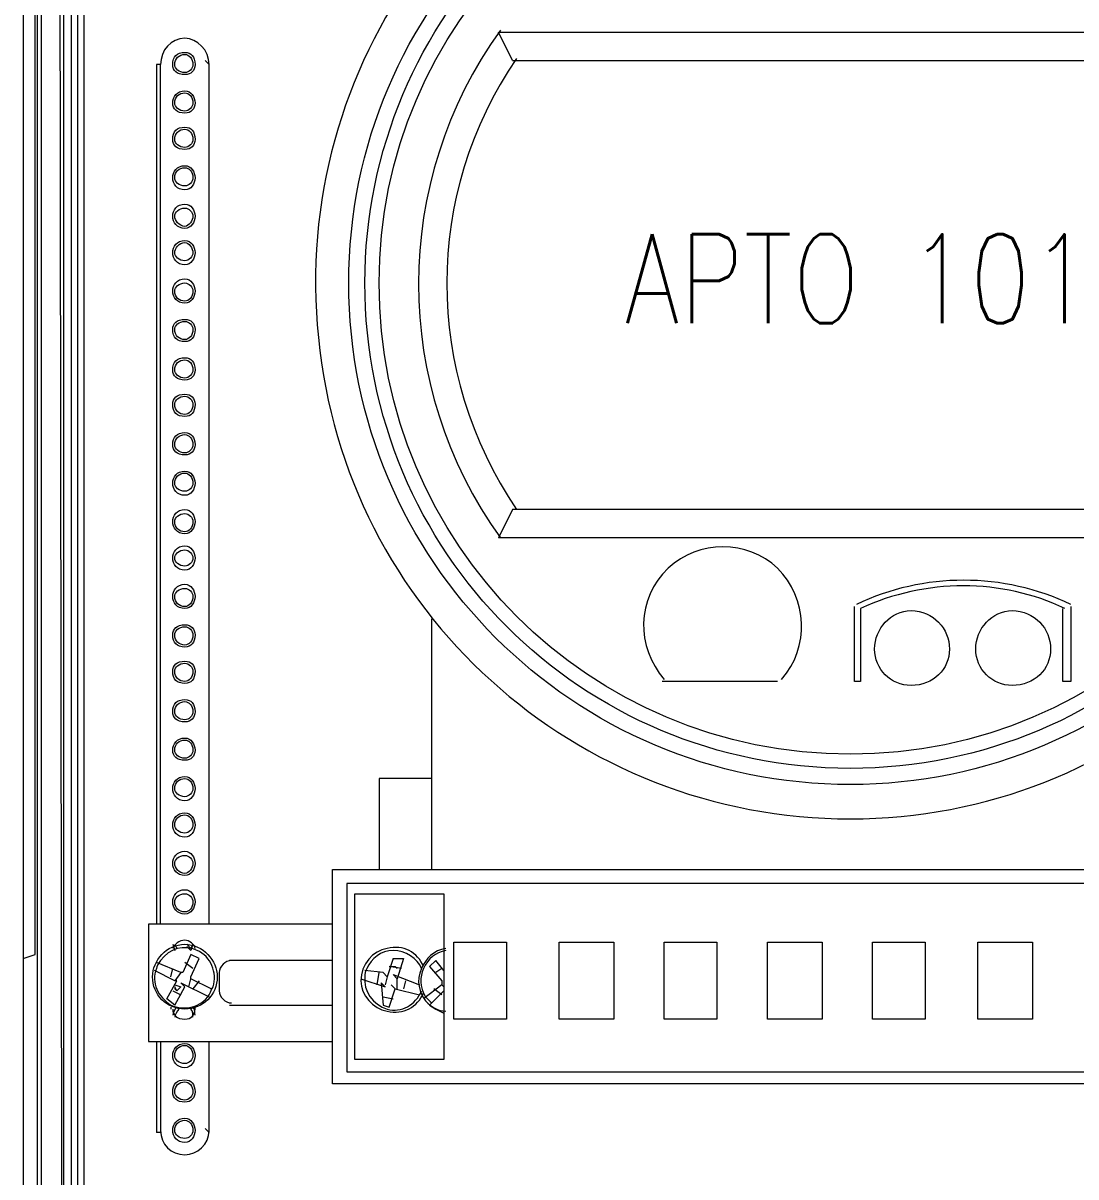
# Model space of a CAD drawing. Header units: metres. Extents: x 2999 to 3164, y 1641 to 1678.
# Drawn here: x 3010.525 to 3011.333, y 1653.873 to 1654.758 of the extents above; entities that cross this region are included whole.
import ezdxf

# ---------------------------------------------------------------- set-up
doc = ezdxf.new("R2010")
doc.units = ezdxf.units.M
doc.linetypes.add('CONTORNO_QUADRO_T', pattern=[0.35, 0.2, -0.15])
doc.styles.add('ROMANS', font='ROMANS.shx', dxfattribs={"width": 0.8, "height": 0.1})

msp = doc.modelspace()

# ---------------------------------------------------------------- linework, layer by layer
at = {"color": 7, "linetype": 'Continuous', "lineweight": 20, "true_color": 0x000007}
for points in [[(3010.52473, 1655.2093), (3010.52473, 1652.67807), (3010.52473, 1652.67807)], [(3010.52473, 1655.2093), (3010.52473, 1652.67807), (3010.52473, 1652.67807)], [(3010.56664, 1653.21039), (3010.56664, 1655.12704), (3010.56198, 1655.1317), (3010.56198, 1654.99513)], [(3010.52473, 1654.04068), (3010.53404, 1654.04379), (3010.53404, 1655.12394), (3010.52473, 1655.12394)], [(3010.56664, 1655.12704), (3010.57129, 1655.12704), (3010.57129, 1653.5006)], [(3010.5387, 1655.11773), (3010.5387, 1652.69204), (3010.5387, 1652.69204)], [(3010.5356, 1655.10997), (3010.5356, 1652.69049), (3010.5356, 1652.69049)], [(3010.55577, 1654.99978), (3010.55267, 1655.00289), (3010.55577, 1652.75412)], [(3010.56198, 1652.75412), (3010.56198, 1654.99513), (3010.55577, 1654.99978), (3010.55577, 1652.75412)], [(3010.88944, 1654.75147), (3011.42641, 1654.75147), (3011.42641, 1654.75147)], [(3010.9003, 1654.72975), (3010.88944, 1654.75147), (3010.88944, 1654.75147)], [(3010.9003, 1654.72975), (3011.414, 1654.72975), (3011.42641, 1654.75147)], [(3010.63027, 1654.06706), (3010.63027, 1654.72664), (3010.62716, 1654.72664)], [(3010.62716, 1654.72664), (3010.62716, 1654.06706), (3010.62716, 1654.06706)], [(3010.66751, 1654.72664), (3010.66441, 1654.72975), (3010.66441, 1654.72975)], [(3010.66751, 1654.06706), (3010.66751, 1654.72664), (3010.66751, 1654.72664)], [(3010.66751, 1654.06706), (3010.66751, 1654.72664), (3010.66751, 1654.72664)], [(3010.9003, 1654.38521), (3010.88944, 1654.36349), (3010.88944, 1654.36349)], [(3011.414, 1654.38521), (3010.9003, 1654.38521), (3010.9003, 1654.38521)], [(3011.42641, 1654.36349), (3010.88944, 1654.36349), (3010.88944, 1654.36349)], [(3011.16724, 1654.30917), (3011.16724, 1654.2533), (3011.16258, 1654.2533), (3011.16258, 1654.31072)], [(3011.32864, 1654.31072), (3011.32864, 1654.2533), (3011.32243, 1654.2533)], [(3011.32243, 1654.2533), (3011.32243, 1654.30917), (3011.32243, 1654.30917)], [(3010.83823, 1654.10897), (3010.83823, 1654.30141), (3010.83823, 1654.30141)], [(3011.10361, 1654.2533), (3011.01515, 1654.2533), (3011.01515, 1654.2533)], [(3010.83823, 1654.1788), (3010.79788, 1654.1788), (3010.79788, 1654.10897)], [(3010.76218, 1654.10897), (3011.55057, 1654.10897), (3011.55057, 1654.10897)], [(3010.76218, 1653.94446), (3010.76218, 1654.10897), (3010.76218, 1654.10897)], [(3010.77304, 1654.0981), (3010.77304, 1653.95377), (3010.77304, 1653.95377)], [(3011.54281, 1654.0981), (3010.77304, 1654.0981), (3010.77304, 1654.0981)], [(3010.84754, 1654.09034), (3010.84754, 1653.96308), (3010.77925, 1653.96308), (3010.77925, 1654.09034)], [(3010.77925, 1654.09034), (3010.84754, 1654.09034), (3010.84754, 1654.09034)], [(3010.62095, 1654.06706), (3010.62095, 1653.97705), (3010.62095, 1653.97705)], [(3010.76218, 1654.06706), (3010.62095, 1654.06706), (3010.62095, 1654.06706)], [(3010.63958, 1654.05155), (3010.64113, 1654.04689), (3010.64113, 1654.04689)], [(3010.64113, 1654.05155), (3010.64268, 1654.04844), (3010.64268, 1654.04844)], [(3010.6551, 1654.05155), (3010.65354, 1654.04689), (3010.65044, 1654.04999)], [(3010.6551, 1654.05155), (3010.65354, 1654.04844), (3010.65044, 1654.05155)], [(3010.8553, 1654.0531), (3010.89565, 1654.0531), (3010.89565, 1654.0531)], [(3010.8553, 1653.99412), (3010.8553, 1654.0531), (3010.8553, 1654.0531)], [(3010.89565, 1654.0531), (3010.89565, 1653.99412), (3010.89565, 1653.99412)], [(3010.9779, 1654.0531), (3010.9779, 1653.99412), (3010.936, 1653.99412)], [(3010.936, 1653.99412), (3010.936, 1654.0531), (3010.936, 1654.0531)], [(3010.936, 1654.0531), (3010.9779, 1654.0531), (3010.9779, 1654.0531)], [(3011.0167, 1653.99412), (3011.0167, 1654.0531), (3011.0167, 1654.0531)], [(3011.0167, 1654.0531), (3011.05705, 1654.0531), (3011.05705, 1654.0531)], [(3011.05705, 1654.0531), (3011.05705, 1653.99412), (3011.05705, 1653.99412)], [(3011.13775, 1654.0531), (3011.13775, 1653.99412), (3011.09585, 1653.99412)], [(3011.09585, 1654.0531), (3011.13775, 1654.0531), (3011.13775, 1654.0531)], [(3011.09585, 1653.99412), (3011.09585, 1654.0531), (3011.09585, 1654.0531)], [(3011.17655, 1653.99412), (3011.17655, 1654.0531), (3011.17655, 1654.0531)], [(3011.17655, 1654.0531), (3011.2169, 1654.0531), (3011.2169, 1654.0531)], [(3011.2169, 1654.0531), (3011.2169, 1653.99412), (3011.2169, 1653.99412)], [(3011.25725, 1653.99412), (3011.25725, 1654.0531), (3011.25725, 1654.0531)], [(3011.25725, 1654.0531), (3011.29915, 1654.0531), (3011.29915, 1654.0531)], [(3011.29915, 1654.0531), (3011.29915, 1653.99412), (3011.29915, 1653.99412)], [(3010.65354, 1654.02516), (3010.65354, 1654.02671), (3010.65975, 1654.04068), (3010.65354, 1654.04379), (3010.64734, 1654.02982), (3010.64579, 1654.02982), (3010.62716, 1654.03758)], [(3010.6551, 1654.03292), (3010.64889, 1654.03758), (3010.64889, 1654.03758)], [(3010.76218, 1654.03913), (3010.68303, 1654.03913), (3010.68303, 1654.03913)], [(3010.80874, 1654.04068), (3010.80408, 1654.02671), (3010.80098, 1654.02982), (3010.78701, 1654.03137)], [(3010.80564, 1654.03447), (3010.81029, 1654.03447), (3010.81184, 1654.03292)], [(3010.81495, 1654.03292), (3010.80564, 1654.03447), (3010.80564, 1654.03447)], [(3010.80874, 1654.04068), (3010.8165, 1654.04068), (3010.81184, 1654.02516), (3010.80874, 1654.02827), (3010.82891, 1654.02051)], [(3010.84754, 1654.03137), (3010.84133, 1654.03913), (3010.83667, 1654.03447), (3010.84599, 1654.02361), (3010.84599, 1654.02051), (3010.83202, 1654.00964)], [(3010.64113, 1654.00499), (3010.63492, 1654.00964), (3010.64268, 1654.02361), (3010.64113, 1654.02361), (3010.62561, 1654.03137)], [(3010.63803, 1654.02671), (3010.63958, 1654.03292), (3010.63958, 1654.03292)], [(3010.64579, 1654.02982), (3010.64113, 1654.02361), (3010.64113, 1654.02361)], [(3010.65199, 1654.01895), (3010.65354, 1654.02516), (3010.65354, 1654.02516)], [(3010.66906, 1654.0174), (3010.65354, 1654.02516), (3010.65354, 1654.02516)], [(3010.67527, 1654.02982), (3010.67527, 1654.01585), (3010.67527, 1654.01585)], [(3010.78391, 1654.02516), (3010.80253, 1654.01895), (3010.79943, 1654.02206), (3010.80098, 1654.00499), (3010.80564, 1654.00343), (3010.81029, 1654.0174), (3010.82891, 1654.01275)], [(3010.79632, 1654.02051), (3010.79788, 1654.02982), (3010.79788, 1654.02982)], [(3010.80408, 1654.02671), (3010.80253, 1654.02051), (3010.80253, 1654.02051)], [(3010.81184, 1654.0174), (3010.81184, 1654.02516), (3010.81184, 1654.02516)], [(3010.84599, 1654.03292), (3010.84133, 1654.02982), (3010.84133, 1654.02982)], [(3010.63958, 1654.01585), (3010.64579, 1654.01275), (3010.64579, 1654.01275)], [(3010.64113, 1654.00499), (3010.64889, 1654.01895), (3010.64579, 1654.02206), (3010.66751, 1654.01119)], [(3010.64113, 1654.02051), (3010.64579, 1654.01895), (3010.64579, 1654.01895)], [(3010.64268, 1654.01585), (3010.64113, 1654.01895), (3010.64113, 1654.0174), (3010.64268, 1654.01585), (3010.64579, 1654.01895)], [(3010.65975, 1654.02361), (3010.6551, 1654.0174), (3010.6551, 1654.0174)], [(3010.81029, 1654.0174), (3010.80719, 1654.02051), (3010.80719, 1654.02051)], [(3010.81805, 1654.02361), (3010.8165, 1654.0174), (3010.8165, 1654.0174)], [(3010.84754, 1654.01585), (3010.83667, 1654.00499), (3010.83667, 1654.00499)], [(3010.84599, 1654.01275), (3010.83978, 1654.0174), (3010.83978, 1654.0174)], [(3010.84599, 1654.02051), (3010.84754, 1654.01895), (3010.84754, 1654.01895)], [(3010.80098, 1654.01119), (3010.80874, 1654.00964), (3010.80874, 1654.00964)], [(3010.63803, 1654.00343), (3010.63803, 1654.00188), (3010.63803, 1654.00188)], [(3010.65665, 1654.00188), (3010.65665, 1654.00343), (3010.65665, 1654.00343)], [(3010.68303, 1654.00499), (3010.76218, 1654.00499), (3010.76218, 1654.00499)], [(3010.83667, 1654.00499), (3010.84133, 1654.00188), (3010.84754, 1653.99878)], [(3010.89565, 1653.99412), (3010.8553, 1653.99412), (3010.8553, 1653.99412)], [(3011.05705, 1653.99412), (3011.0167, 1653.99412), (3011.0167, 1653.99412)], [(3011.2169, 1653.99412), (3011.17655, 1653.99412), (3011.17655, 1653.99412)], [(3011.29915, 1653.99412), (3011.25725, 1653.99412), (3011.25725, 1653.99412)], [(3010.62095, 1653.97705), (3010.76218, 1653.97705), (3010.76218, 1653.97705)], [(3010.63027, 1653.97705), (3010.63027, 1653.90721), (3010.62716, 1653.90721)], [(3010.62716, 1653.97705), (3010.62716, 1653.90721), (3010.62716, 1653.90721)], [(3010.66751, 1653.90721), (3010.66751, 1653.97705), (3010.66751, 1653.97705)], [(3010.66751, 1653.90721), (3010.66751, 1653.97705), (3010.66751, 1653.97705)], [(3010.77304, 1653.95377), (3011.54281, 1653.95377), (3011.54281, 1653.95377)], [(3011.55057, 1653.94446), (3010.76218, 1653.94446), (3010.76218, 1653.94446)], [(3010.66751, 1653.90721), (3010.66441, 1653.91032), (3010.66441, 1653.91032)]]:
    msp.add_lwpolyline(points, dxfattribs=at)
for points, knots in [([(3011.07567, 1654.96099), (3010.86927, 1654.91753), (3010.72959, 1654.72664), (3010.75132, 1654.51713), (3010.75132, 1654.51713), (3010.77149, 1654.30762), (3010.94841, 1654.14777), (3011.15948, 1654.14777), (3011.15948, 1654.14777), (3011.36899, 1654.14777), (3011.54591, 1654.30762), (3011.56764, 1654.51713), (3011.56764, 1654.51713), (3011.58782, 1654.72664), (3011.44814, 1654.91753), (3011.24173, 1654.96099)], [0, 0, 0, 0, 0.0625, 0.0625, 0.0625, 0.062501, 0.125, 0.125, 0.125, 0.125001, 0.1875, 0.1875, 0.1875, 0.187501, 1, 1, 1, 1]), ([(3011.54281, 1654.55903), (3011.54281, 1654.77165), (3011.37054, 1654.94236), (3011.15948, 1654.94236), (3011.15948, 1654.94236), (3010.94686, 1654.94236), (3010.7746, 1654.77165), (3010.7746, 1654.55903), (3010.7746, 1654.55903), (3010.7746, 1654.34642), (3010.94686, 1654.17415), (3011.15948, 1654.17415), (3011.15948, 1654.17415), (3011.37054, 1654.17415), (3011.54281, 1654.34642), (3011.54281, 1654.55903)], [0, 0, 0, 0, 0.0625, 0.0625, 0.0625, 0.062501, 0.125, 0.125, 0.125, 0.125001, 0.1875, 0.1875, 0.1875, 0.187501, 1, 1, 1, 1]), ([(3011.53195, 1654.55903), (3011.53195, 1654.76389), (3011.36434, 1654.9315), (3011.15948, 1654.9315), (3011.15948, 1654.9315), (3010.95307, 1654.9315), (3010.78701, 1654.76389), (3010.78701, 1654.55903), (3010.78701, 1654.55903), (3010.78701, 1654.35262), (3010.95307, 1654.18656), (3011.15948, 1654.18656), (3011.15948, 1654.18656), (3011.36434, 1654.18656), (3011.53195, 1654.35262), (3011.53195, 1654.55903)], [0, 0, 0, 0, 0.0625, 0.0625, 0.0625, 0.062501, 0.125, 0.125, 0.125, 0.125001, 0.1875, 0.1875, 0.1875, 0.187501, 1, 1, 1, 1]), ([(3011.51953, 1654.55903), (3011.51953, 1654.75768), (3011.35813, 1654.91908), (3011.15948, 1654.91908), (3011.15948, 1654.91908), (3010.95928, 1654.91908), (3010.79788, 1654.75768), (3010.79788, 1654.55903), (3010.79788, 1654.55903), (3010.79788, 1654.35883), (3010.95928, 1654.19743), (3011.15948, 1654.19743), (3011.15948, 1654.19743), (3011.35813, 1654.19743), (3011.51953, 1654.35883), (3011.51953, 1654.55903)], [0, 0, 0, 0, 0.0625, 0.0625, 0.0625, 0.062501, 0.125, 0.125, 0.125, 0.125001, 0.1875, 0.1875, 0.1875, 0.187501, 1, 1, 1, 1]), ([(3010.66751, 1654.72664), (3010.66751, 1654.73751), (3010.6582, 1654.74682), (3010.64889, 1654.74682), (3010.64889, 1654.74682), (3010.63803, 1654.74682), (3010.63027, 1654.73751), (3010.63027, 1654.72664)], [0, 0, 0, 0, 0.125, 0.125, 0.125, 0.125001, 1, 1, 1, 1]), ([(3010.66751, 1654.72664), (3010.66751, 1654.73751), (3010.6582, 1654.74682), (3010.64889, 1654.74682), (3010.64889, 1654.74682), (3010.63803, 1654.74682), (3010.63027, 1654.73751), (3010.63027, 1654.72664)], [0, 0, 0, 0, 0.125, 0.125, 0.125, 0.125001, 1, 1, 1, 1]), ([(3010.65665, 1654.72664), (3010.65665, 1654.73285), (3010.65354, 1654.73595), (3010.64889, 1654.73595), (3010.64889, 1654.73595), (3010.64268, 1654.73595), (3010.63958, 1654.73285), (3010.63958, 1654.72664), (3010.63958, 1654.72664), (3010.63958, 1654.72199), (3010.64268, 1654.71888), (3010.64889, 1654.71888), (3010.64889, 1654.71888), (3010.65354, 1654.71888), (3010.65665, 1654.72199), (3010.65665, 1654.72664)], [0, 0, 0, 0, 0.0625, 0.0625, 0.0625, 0.062501, 0.125, 0.125, 0.125, 0.125001, 0.1875, 0.1875, 0.1875, 0.187501, 1, 1, 1, 1]), ([(3010.6551, 1654.72664), (3010.6551, 1654.7313), (3010.65199, 1654.7344), (3010.64889, 1654.7344), (3010.64889, 1654.7344), (3010.64423, 1654.7344), (3010.64113, 1654.7313), (3010.64113, 1654.72664), (3010.64113, 1654.72664), (3010.64113, 1654.72354), (3010.64423, 1654.72043), (3010.64889, 1654.72043), (3010.64889, 1654.72043), (3010.65199, 1654.72043), (3010.6551, 1654.72354), (3010.6551, 1654.72664)], [0, 0, 0, 0, 0.0625, 0.0625, 0.0625, 0.062501, 0.125, 0.125, 0.125, 0.125001, 0.1875, 0.1875, 0.1875, 0.187501, 1, 1, 1, 1]), ([(3010.65665, 1654.69716), (3010.65665, 1654.70181), (3010.65354, 1654.70647), (3010.64889, 1654.70647), (3010.64889, 1654.70647), (3010.64268, 1654.70647), (3010.63958, 1654.70181), (3010.63958, 1654.69716), (3010.63958, 1654.69716), (3010.63958, 1654.6925), (3010.64268, 1654.6894), (3010.64889, 1654.6894), (3010.64889, 1654.6894), (3010.65354, 1654.6894), (3010.65665, 1654.6925), (3010.65665, 1654.69716)], [0, 0, 0, 0, 0.0625, 0.0625, 0.0625, 0.062501, 0.125, 0.125, 0.125, 0.125001, 0.1875, 0.1875, 0.1875, 0.187501, 1, 1, 1, 1]), ([(3010.6551, 1654.69716), (3010.6551, 1654.70181), (3010.65199, 1654.70491), (3010.64889, 1654.70491), (3010.64889, 1654.70491), (3010.64423, 1654.70491), (3010.64113, 1654.70181), (3010.64113, 1654.69716), (3010.64113, 1654.69716), (3010.64113, 1654.69405), (3010.64423, 1654.69095), (3010.64889, 1654.69095), (3010.64889, 1654.69095), (3010.65199, 1654.69095), (3010.6551, 1654.69405), (3010.6551, 1654.69716)], [0, 0, 0, 0, 0.0625, 0.0625, 0.0625, 0.062501, 0.125, 0.125, 0.125, 0.125001, 0.1875, 0.1875, 0.1875, 0.187501, 1, 1, 1, 1]), ([(3010.65665, 1654.66922), (3010.65665, 1654.67543), (3010.65354, 1654.67853), (3010.64889, 1654.67853), (3010.64889, 1654.67853), (3010.64268, 1654.67853), (3010.63958, 1654.67543), (3010.63958, 1654.66922), (3010.63958, 1654.66922), (3010.63958, 1654.66456), (3010.64268, 1654.66146), (3010.64889, 1654.66146), (3010.64889, 1654.66146), (3010.65354, 1654.66146), (3010.65665, 1654.66456), (3010.65665, 1654.66922)], [0, 0, 0, 0, 0.0625, 0.0625, 0.0625, 0.062501, 0.125, 0.125, 0.125, 0.125001, 0.1875, 0.1875, 0.1875, 0.187501, 1, 1, 1, 1]), ([(3010.6551, 1654.66922), (3010.6551, 1654.67388), (3010.65199, 1654.67698), (3010.64889, 1654.67698), (3010.64889, 1654.67698), (3010.64423, 1654.67698), (3010.64113, 1654.67388), (3010.64113, 1654.66922), (3010.64113, 1654.66922), (3010.64113, 1654.66612), (3010.64423, 1654.66301), (3010.64889, 1654.66301), (3010.64889, 1654.66301), (3010.65199, 1654.66301), (3010.6551, 1654.66612), (3010.6551, 1654.66922)], [0, 0, 0, 0, 0.0625, 0.0625, 0.0625, 0.062501, 0.125, 0.125, 0.125, 0.125001, 0.1875, 0.1875, 0.1875, 0.187501, 1, 1, 1, 1]), ([(3010.65665, 1654.63973), (3010.65665, 1654.64439), (3010.65354, 1654.64904), (3010.64889, 1654.64904), (3010.64889, 1654.64904), (3010.64268, 1654.64904), (3010.63958, 1654.64439), (3010.63958, 1654.63973), (3010.63958, 1654.63973), (3010.63958, 1654.63508), (3010.64268, 1654.63042), (3010.64889, 1654.63042), (3010.64889, 1654.63042), (3010.65354, 1654.63042), (3010.65665, 1654.63508), (3010.65665, 1654.63973)], [0, 0, 0, 0, 0.0625, 0.0625, 0.0625, 0.062501, 0.125, 0.125, 0.125, 0.125001, 0.1875, 0.1875, 0.1875, 0.187501, 1, 1, 1, 1]), ([(3010.6551, 1654.63973), (3010.6551, 1654.64439), (3010.65199, 1654.64749), (3010.64889, 1654.64749), (3010.64889, 1654.64749), (3010.64423, 1654.64749), (3010.64113, 1654.64439), (3010.64113, 1654.63973), (3010.64113, 1654.63973), (3010.64113, 1654.63663), (3010.64423, 1654.63353), (3010.64889, 1654.63353), (3010.64889, 1654.63353), (3010.65199, 1654.63353), (3010.6551, 1654.63663), (3010.6551, 1654.63973)], [0, 0, 0, 0, 0.0625, 0.0625, 0.0625, 0.062501, 0.125, 0.125, 0.125, 0.125001, 0.1875, 0.1875, 0.1875, 0.187501, 1, 1, 1, 1]), ([(3010.65665, 1654.61025), (3010.65665, 1654.6149), (3010.65354, 1654.61956), (3010.64889, 1654.61956), (3010.64889, 1654.61956), (3010.64268, 1654.61956), (3010.63958, 1654.6149), (3010.63958, 1654.61025), (3010.63958, 1654.61025), (3010.63958, 1654.60559), (3010.64268, 1654.60093), (3010.64889, 1654.60093), (3010.64889, 1654.60093), (3010.65354, 1654.60093), (3010.65665, 1654.60559), (3010.65665, 1654.61025)], [0, 0, 0, 0, 0.0625, 0.0625, 0.0625, 0.062501, 0.125, 0.125, 0.125, 0.125001, 0.1875, 0.1875, 0.1875, 0.187501, 1, 1, 1, 1]), ([(3010.6551, 1654.61025), (3010.6551, 1654.61335), (3010.65199, 1654.61645), (3010.64889, 1654.61645), (3010.64889, 1654.61645), (3010.64423, 1654.61645), (3010.64113, 1654.61335), (3010.64113, 1654.61025), (3010.64113, 1654.61025), (3010.64113, 1654.60714), (3010.64423, 1654.60249), (3010.64889, 1654.60249), (3010.64889, 1654.60249), (3010.65199, 1654.60249), (3010.6551, 1654.60714), (3010.6551, 1654.61025)], [0, 0, 0, 0, 0.0625, 0.0625, 0.0625, 0.062501, 0.125, 0.125, 0.125, 0.125001, 0.1875, 0.1875, 0.1875, 0.187501, 1, 1, 1, 1]), ([(3010.65665, 1654.58231), (3010.65665, 1654.58697), (3010.65354, 1654.59162), (3010.64889, 1654.59162), (3010.64889, 1654.59162), (3010.64268, 1654.59162), (3010.63958, 1654.58697), (3010.63958, 1654.58231), (3010.63958, 1654.58231), (3010.63958, 1654.57766), (3010.64268, 1654.573), (3010.64889, 1654.573), (3010.64889, 1654.573), (3010.65354, 1654.573), (3010.65665, 1654.57766), (3010.65665, 1654.58231)], [0, 0, 0, 0, 0.0625, 0.0625, 0.0625, 0.062501, 0.125, 0.125, 0.125, 0.125001, 0.1875, 0.1875, 0.1875, 0.187501, 1, 1, 1, 1]), ([(3010.6551, 1654.58231), (3010.6551, 1654.58541), (3010.65199, 1654.59007), (3010.64889, 1654.59007), (3010.64889, 1654.59007), (3010.64423, 1654.59007), (3010.64113, 1654.58541), (3010.64113, 1654.58231), (3010.64113, 1654.58231), (3010.64113, 1654.57921), (3010.64423, 1654.5761), (3010.64889, 1654.5761), (3010.64889, 1654.5761), (3010.65199, 1654.5761), (3010.6551, 1654.57921), (3010.6551, 1654.58231)], [0, 0, 0, 0, 0.0625, 0.0625, 0.0625, 0.062501, 0.125, 0.125, 0.125, 0.125001, 0.1875, 0.1875, 0.1875, 0.187501, 1, 1, 1, 1]), ([(3010.65665, 1654.55282), (3010.65665, 1654.55748), (3010.65354, 1654.56214), (3010.64889, 1654.56214), (3010.64889, 1654.56214), (3010.64268, 1654.56214), (3010.63958, 1654.55748), (3010.63958, 1654.55282), (3010.63958, 1654.55282), (3010.63958, 1654.54817), (3010.64268, 1654.54351), (3010.64889, 1654.54351), (3010.64889, 1654.54351), (3010.65354, 1654.54351), (3010.65665, 1654.54817), (3010.65665, 1654.55282)], [0, 0, 0, 0, 0.0625, 0.0625, 0.0625, 0.062501, 0.125, 0.125, 0.125, 0.125001, 0.1875, 0.1875, 0.1875, 0.187501, 1, 1, 1, 1]), ([(3010.6551, 1654.55282), (3010.6551, 1654.55593), (3010.65199, 1654.55903), (3010.64889, 1654.55903), (3010.64889, 1654.55903), (3010.64423, 1654.55903), (3010.64113, 1654.55593), (3010.64113, 1654.55282), (3010.64113, 1654.55282), (3010.64113, 1654.54817), (3010.64423, 1654.54506), (3010.64889, 1654.54506), (3010.64889, 1654.54506), (3010.65199, 1654.54506), (3010.6551, 1654.54817), (3010.6551, 1654.55282)], [0, 0, 0, 0, 0.0625, 0.0625, 0.0625, 0.062501, 0.125, 0.125, 0.125, 0.125001, 0.1875, 0.1875, 0.1875, 0.187501, 1, 1, 1, 1]), ([(3010.65665, 1654.52334), (3010.65665, 1654.52799), (3010.65354, 1654.5311), (3010.64889, 1654.5311), (3010.64889, 1654.5311), (3010.64268, 1654.5311), (3010.63958, 1654.52799), (3010.63958, 1654.52334), (3010.63958, 1654.52334), (3010.63958, 1654.51713), (3010.64268, 1654.51403), (3010.64889, 1654.51403), (3010.64889, 1654.51403), (3010.65354, 1654.51403), (3010.65665, 1654.51713), (3010.65665, 1654.52334)], [0, 0, 0, 0, 0.0625, 0.0625, 0.0625, 0.062501, 0.125, 0.125, 0.125, 0.125001, 0.1875, 0.1875, 0.1875, 0.187501, 1, 1, 1, 1]), ([(3010.6551, 1654.52334), (3010.6551, 1654.52644), (3010.65199, 1654.52954), (3010.64889, 1654.52954), (3010.64889, 1654.52954), (3010.64423, 1654.52954), (3010.64113, 1654.52644), (3010.64113, 1654.52334), (3010.64113, 1654.52334), (3010.64113, 1654.51868), (3010.64423, 1654.51558), (3010.64889, 1654.51558), (3010.64889, 1654.51558), (3010.65199, 1654.51558), (3010.6551, 1654.51868), (3010.6551, 1654.52334)], [0, 0, 0, 0, 0.0625, 0.0625, 0.0625, 0.062501, 0.125, 0.125, 0.125, 0.125001, 0.1875, 0.1875, 0.1875, 0.187501, 1, 1, 1, 1]), ([(3010.65665, 1654.4923), (3010.65665, 1654.49851), (3010.65354, 1654.50161), (3010.64889, 1654.50161), (3010.64889, 1654.50161), (3010.64268, 1654.50161), (3010.63958, 1654.49851), (3010.63958, 1654.4923), (3010.63958, 1654.4923), (3010.63958, 1654.48764), (3010.64268, 1654.48454), (3010.64889, 1654.48454), (3010.64889, 1654.48454), (3010.65354, 1654.48454), (3010.65665, 1654.48764), (3010.65665, 1654.4923)], [0, 0, 0, 0, 0.0625, 0.0625, 0.0625, 0.062501, 0.125, 0.125, 0.125, 0.125001, 0.1875, 0.1875, 0.1875, 0.187501, 1, 1, 1, 1]), ([(3010.6551, 1654.4923), (3010.6551, 1654.49695), (3010.65199, 1654.50006), (3010.64889, 1654.50006), (3010.64889, 1654.50006), (3010.64423, 1654.50006), (3010.64113, 1654.49695), (3010.64113, 1654.4923), (3010.64113, 1654.4923), (3010.64113, 1654.48919), (3010.64423, 1654.48609), (3010.64889, 1654.48609), (3010.64889, 1654.48609), (3010.65199, 1654.48609), (3010.6551, 1654.48919), (3010.6551, 1654.4923)], [0, 0, 0, 0, 0.0625, 0.0625, 0.0625, 0.062501, 0.125, 0.125, 0.125, 0.125001, 0.1875, 0.1875, 0.1875, 0.187501, 1, 1, 1, 1]), ([(3010.65665, 1654.46592), (3010.65665, 1654.47057), (3010.65354, 1654.47367), (3010.64889, 1654.47367), (3010.64889, 1654.47367), (3010.64268, 1654.47367), (3010.63958, 1654.47057), (3010.63958, 1654.46592), (3010.63958, 1654.46592), (3010.63958, 1654.45971), (3010.64268, 1654.4566), (3010.64889, 1654.4566), (3010.64889, 1654.4566), (3010.65354, 1654.4566), (3010.65665, 1654.45971), (3010.65665, 1654.46592)], [0, 0, 0, 0, 0.0625, 0.0625, 0.0625, 0.062501, 0.125, 0.125, 0.125, 0.125001, 0.1875, 0.1875, 0.1875, 0.187501, 1, 1, 1, 1]), ([(3010.6551, 1654.46592), (3010.6551, 1654.46902), (3010.65199, 1654.47212), (3010.64889, 1654.47212), (3010.64889, 1654.47212), (3010.64423, 1654.47212), (3010.64113, 1654.46902), (3010.64113, 1654.46592), (3010.64113, 1654.46592), (3010.64113, 1654.46126), (3010.64423, 1654.45816), (3010.64889, 1654.45816), (3010.64889, 1654.45816), (3010.65199, 1654.45816), (3010.6551, 1654.46126), (3010.6551, 1654.46592)], [0, 0, 0, 0, 0.0625, 0.0625, 0.0625, 0.062501, 0.125, 0.125, 0.125, 0.125001, 0.1875, 0.1875, 0.1875, 0.187501, 1, 1, 1, 1]), ([(3010.65665, 1654.43488), (3010.65665, 1654.44108), (3010.65354, 1654.44419), (3010.64889, 1654.44419), (3010.64889, 1654.44419), (3010.64268, 1654.44419), (3010.63958, 1654.44108), (3010.63958, 1654.43488), (3010.63958, 1654.43488), (3010.63958, 1654.43022), (3010.64268, 1654.42712), (3010.64889, 1654.42712), (3010.64889, 1654.42712), (3010.65354, 1654.42712), (3010.65665, 1654.43022), (3010.65665, 1654.43488)], [0, 0, 0, 0, 0.0625, 0.0625, 0.0625, 0.062501, 0.125, 0.125, 0.125, 0.125001, 0.1875, 0.1875, 0.1875, 0.187501, 1, 1, 1, 1]), ([(3010.6551, 1654.43488), (3010.6551, 1654.43953), (3010.65199, 1654.44264), (3010.64889, 1654.44264), (3010.64889, 1654.44264), (3010.64423, 1654.44264), (3010.64113, 1654.43953), (3010.64113, 1654.43488), (3010.64113, 1654.43488), (3010.64113, 1654.43177), (3010.64423, 1654.42867), (3010.64889, 1654.42867), (3010.64889, 1654.42867), (3010.65199, 1654.42867), (3010.6551, 1654.43177), (3010.6551, 1654.43488)], [0, 0, 0, 0, 0.0625, 0.0625, 0.0625, 0.062501, 0.125, 0.125, 0.125, 0.125001, 0.1875, 0.1875, 0.1875, 0.187501, 1, 1, 1, 1]), ([(3010.65665, 1654.40539), (3010.65665, 1654.41004), (3010.65354, 1654.4147), (3010.64889, 1654.4147), (3010.64889, 1654.4147), (3010.64268, 1654.4147), (3010.63958, 1654.41004), (3010.63958, 1654.40539), (3010.63958, 1654.40539), (3010.63958, 1654.40073), (3010.64268, 1654.39608), (3010.64889, 1654.39608), (3010.64889, 1654.39608), (3010.65354, 1654.39608), (3010.65665, 1654.40073), (3010.65665, 1654.40539)], [0, 0, 0, 0, 0.0625, 0.0625, 0.0625, 0.062501, 0.125, 0.125, 0.125, 0.125001, 0.1875, 0.1875, 0.1875, 0.187501, 1, 1, 1, 1]), ([(3010.6551, 1654.40539), (3010.6551, 1654.41004), (3010.65199, 1654.41315), (3010.64889, 1654.41315), (3010.64889, 1654.41315), (3010.64423, 1654.41315), (3010.64113, 1654.41004), (3010.64113, 1654.40539), (3010.64113, 1654.40539), (3010.64113, 1654.40229), (3010.64423, 1654.39918), (3010.64889, 1654.39918), (3010.64889, 1654.39918), (3010.65199, 1654.39918), (3010.6551, 1654.40229), (3010.6551, 1654.40539)], [0, 0, 0, 0, 0.0625, 0.0625, 0.0625, 0.062501, 0.125, 0.125, 0.125, 0.125001, 0.1875, 0.1875, 0.1875, 0.187501, 1, 1, 1, 1]), ([(3010.65665, 1654.3759), (3010.65665, 1654.38056), (3010.65354, 1654.38521), (3010.64889, 1654.38521), (3010.64889, 1654.38521), (3010.64268, 1654.38521), (3010.63958, 1654.38056), (3010.63958, 1654.3759), (3010.63958, 1654.3759), (3010.63958, 1654.37125), (3010.64268, 1654.36659), (3010.64889, 1654.36659), (3010.64889, 1654.36659), (3010.65354, 1654.36659), (3010.65665, 1654.37125), (3010.65665, 1654.3759)], [0, 0, 0, 0, 0.0625, 0.0625, 0.0625, 0.062501, 0.125, 0.125, 0.125, 0.125001, 0.1875, 0.1875, 0.1875, 0.187501, 1, 1, 1, 1]), ([(3010.6551, 1654.3759), (3010.6551, 1654.37901), (3010.65199, 1654.38211), (3010.64889, 1654.38211), (3010.64889, 1654.38211), (3010.64423, 1654.38211), (3010.64113, 1654.37901), (3010.64113, 1654.3759), (3010.64113, 1654.3759), (3010.64113, 1654.37125), (3010.64423, 1654.36814), (3010.64889, 1654.36814), (3010.64889, 1654.36814), (3010.65199, 1654.36814), (3010.6551, 1654.37125), (3010.6551, 1654.3759)], [0, 0, 0, 0, 0.0625, 0.0625, 0.0625, 0.062501, 0.125, 0.125, 0.125, 0.125001, 0.1875, 0.1875, 0.1875, 0.187501, 1, 1, 1, 1]), ([(3011.10671, 1654.25485), (3011.12844, 1654.27968), (3011.12689, 1654.31693), (3011.10361, 1654.34021), (3011.10361, 1654.34021), (3011.08033, 1654.36193), (3011.04308, 1654.36193), (3011.0198, 1654.34021), (3011.0198, 1654.34021), (3010.99497, 1654.31693), (3010.99497, 1654.27968), (3011.0167, 1654.25485)], [0, 0, 0, 0, 0.083333, 0.083333, 0.083333, 0.083334, 0.166667, 0.166667, 0.166667, 0.166668, 1, 1, 1, 1]), ([(3010.65665, 1654.34797), (3010.65665, 1654.35262), (3010.65354, 1654.35728), (3010.64889, 1654.35728), (3010.64889, 1654.35728), (3010.64268, 1654.35728), (3010.63958, 1654.35262), (3010.63958, 1654.34797), (3010.63958, 1654.34797), (3010.63958, 1654.34331), (3010.64268, 1654.33866), (3010.64889, 1654.33866), (3010.64889, 1654.33866), (3010.65354, 1654.33866), (3010.65665, 1654.34331), (3010.65665, 1654.34797)], [0, 0, 0, 0, 0.0625, 0.0625, 0.0625, 0.062501, 0.125, 0.125, 0.125, 0.125001, 0.1875, 0.1875, 0.1875, 0.187501, 1, 1, 1, 1]), ([(3010.6551, 1654.34797), (3010.6551, 1654.35107), (3010.65199, 1654.35417), (3010.64889, 1654.35417), (3010.64889, 1654.35417), (3010.64423, 1654.35417), (3010.64113, 1654.35107), (3010.64113, 1654.34797), (3010.64113, 1654.34797), (3010.64113, 1654.34486), (3010.64423, 1654.34176), (3010.64889, 1654.34176), (3010.64889, 1654.34176), (3010.65199, 1654.34176), (3010.6551, 1654.34486), (3010.6551, 1654.34797)], [0, 0, 0, 0, 0.0625, 0.0625, 0.0625, 0.062501, 0.125, 0.125, 0.125, 0.125001, 0.1875, 0.1875, 0.1875, 0.187501, 1, 1, 1, 1]), ([(3010.65665, 1654.31848), (3010.65665, 1654.32314), (3010.65354, 1654.32779), (3010.64889, 1654.32779), (3010.64889, 1654.32779), (3010.64268, 1654.32779), (3010.63958, 1654.32314), (3010.63958, 1654.31848), (3010.63958, 1654.31848), (3010.63958, 1654.31382), (3010.64268, 1654.30917), (3010.64889, 1654.30917), (3010.64889, 1654.30917), (3010.65354, 1654.30917), (3010.65665, 1654.31382), (3010.65665, 1654.31848)], [0, 0, 0, 0, 0.0625, 0.0625, 0.0625, 0.062501, 0.125, 0.125, 0.125, 0.125001, 0.1875, 0.1875, 0.1875, 0.187501, 1, 1, 1, 1]), ([(3010.6551, 1654.31848), (3010.6551, 1654.32158), (3010.65199, 1654.32469), (3010.64889, 1654.32469), (3010.64889, 1654.32469), (3010.64423, 1654.32469), (3010.64113, 1654.32158), (3010.64113, 1654.31848), (3010.64113, 1654.31848), (3010.64113, 1654.31382), (3010.64423, 1654.31072), (3010.64889, 1654.31072), (3010.64889, 1654.31072), (3010.65199, 1654.31072), (3010.6551, 1654.31382), (3010.6551, 1654.31848)], [0, 0, 0, 0, 0.0625, 0.0625, 0.0625, 0.062501, 0.125, 0.125, 0.125, 0.125001, 0.1875, 0.1875, 0.1875, 0.187501, 1, 1, 1, 1]), ([(3011.23553, 1654.27813), (3011.23553, 1654.29365), (3011.22311, 1654.30762), (3011.20604, 1654.30762), (3011.20604, 1654.30762), (3011.19052, 1654.30762), (3011.1781, 1654.29365), (3011.1781, 1654.27813), (3011.1781, 1654.27813), (3011.1781, 1654.26261), (3011.19052, 1654.25019), (3011.20604, 1654.25019), (3011.20604, 1654.25019), (3011.22311, 1654.25019), (3011.23553, 1654.26261), (3011.23553, 1654.27813)], [0, 0, 0, 0, 0.0625, 0.0625, 0.0625, 0.062501, 0.125, 0.125, 0.125, 0.125001, 0.1875, 0.1875, 0.1875, 0.187501, 1, 1, 1, 1]), ([(3011.31312, 1654.27813), (3011.31312, 1654.29365), (3011.30071, 1654.30762), (3011.28364, 1654.30762), (3011.28364, 1654.30762), (3011.26812, 1654.30762), (3011.2557, 1654.29365), (3011.2557, 1654.27813), (3011.2557, 1654.27813), (3011.2557, 1654.26261), (3011.26812, 1654.25019), (3011.28364, 1654.25019), (3011.28364, 1654.25019), (3011.30071, 1654.25019), (3011.31312, 1654.26261), (3011.31312, 1654.27813)], [0, 0, 0, 0, 0.0625, 0.0625, 0.0625, 0.062501, 0.125, 0.125, 0.125, 0.125001, 0.1875, 0.1875, 0.1875, 0.187501, 1, 1, 1, 1]), ([(3010.65665, 1654.28899), (3010.65665, 1654.29365), (3010.65354, 1654.29675), (3010.64889, 1654.29675), (3010.64889, 1654.29675), (3010.64268, 1654.29675), (3010.63958, 1654.29365), (3010.63958, 1654.28899), (3010.63958, 1654.28899), (3010.63958, 1654.28279), (3010.64268, 1654.27968), (3010.64889, 1654.27968), (3010.64889, 1654.27968), (3010.65354, 1654.27968), (3010.65665, 1654.28279), (3010.65665, 1654.28899)], [0, 0, 0, 0, 0.0625, 0.0625, 0.0625, 0.062501, 0.125, 0.125, 0.125, 0.125001, 0.1875, 0.1875, 0.1875, 0.187501, 1, 1, 1, 1]), ([(3010.6551, 1654.28899), (3010.6551, 1654.2921), (3010.65199, 1654.2952), (3010.64889, 1654.2952), (3010.64889, 1654.2952), (3010.64423, 1654.2952), (3010.64113, 1654.2921), (3010.64113, 1654.28899), (3010.64113, 1654.28899), (3010.64113, 1654.28434), (3010.64423, 1654.28123), (3010.64889, 1654.28123), (3010.64889, 1654.28123), (3010.65199, 1654.28123), (3010.6551, 1654.28434), (3010.6551, 1654.28899)], [0, 0, 0, 0, 0.0625, 0.0625, 0.0625, 0.062501, 0.125, 0.125, 0.125, 0.125001, 0.1875, 0.1875, 0.1875, 0.187501, 1, 1, 1, 1]), ([(3010.65665, 1654.26106), (3010.65665, 1654.26571), (3010.65354, 1654.26882), (3010.64889, 1654.26882), (3010.64889, 1654.26882), (3010.64268, 1654.26882), (3010.63958, 1654.26571), (3010.63958, 1654.26106), (3010.63958, 1654.26106), (3010.63958, 1654.25485), (3010.64268, 1654.25175), (3010.64889, 1654.25175), (3010.64889, 1654.25175), (3010.65354, 1654.25175), (3010.65665, 1654.25485), (3010.65665, 1654.26106)], [0, 0, 0, 0, 0.0625, 0.0625, 0.0625, 0.062501, 0.125, 0.125, 0.125, 0.125001, 0.1875, 0.1875, 0.1875, 0.187501, 1, 1, 1, 1]), ([(3010.6551, 1654.26106), (3010.6551, 1654.26416), (3010.65199, 1654.26727), (3010.64889, 1654.26727), (3010.64889, 1654.26727), (3010.64423, 1654.26727), (3010.64113, 1654.26416), (3010.64113, 1654.26106), (3010.64113, 1654.26106), (3010.64113, 1654.2564), (3010.64423, 1654.2533), (3010.64889, 1654.2533), (3010.64889, 1654.2533), (3010.65199, 1654.2533), (3010.6551, 1654.2564), (3010.6551, 1654.26106)], [0, 0, 0, 0, 0.0625, 0.0625, 0.0625, 0.062501, 0.125, 0.125, 0.125, 0.125001, 0.1875, 0.1875, 0.1875, 0.187501, 1, 1, 1, 1]), ([(3010.65665, 1654.23002), (3010.65665, 1654.23623), (3010.65354, 1654.23933), (3010.64889, 1654.23933), (3010.64889, 1654.23933), (3010.64268, 1654.23933), (3010.63958, 1654.23623), (3010.63958, 1654.23002), (3010.63958, 1654.23002), (3010.63958, 1654.22536), (3010.64268, 1654.22226), (3010.64889, 1654.22226), (3010.64889, 1654.22226), (3010.65354, 1654.22226), (3010.65665, 1654.22536), (3010.65665, 1654.23002)], [0, 0, 0, 0, 0.0625, 0.0625, 0.0625, 0.062501, 0.125, 0.125, 0.125, 0.125001, 0.1875, 0.1875, 0.1875, 0.187501, 1, 1, 1, 1]), ([(3010.6551, 1654.23002), (3010.6551, 1654.23467), (3010.65199, 1654.23778), (3010.64889, 1654.23778), (3010.64889, 1654.23778), (3010.64423, 1654.23778), (3010.64113, 1654.23467), (3010.64113, 1654.23002), (3010.64113, 1654.23002), (3010.64113, 1654.22692), (3010.64423, 1654.22381), (3010.64889, 1654.22381), (3010.64889, 1654.22381), (3010.65199, 1654.22381), (3010.6551, 1654.22692), (3010.6551, 1654.23002)], [0, 0, 0, 0, 0.0625, 0.0625, 0.0625, 0.062501, 0.125, 0.125, 0.125, 0.125001, 0.1875, 0.1875, 0.1875, 0.187501, 1, 1, 1, 1]), ([(3010.65665, 1654.20053), (3010.65665, 1654.20519), (3010.65354, 1654.20984), (3010.64889, 1654.20984), (3010.64889, 1654.20984), (3010.64268, 1654.20984), (3010.63958, 1654.20519), (3010.63958, 1654.20053), (3010.63958, 1654.20053), (3010.63958, 1654.19588), (3010.64268, 1654.19277), (3010.64889, 1654.19277), (3010.64889, 1654.19277), (3010.65354, 1654.19277), (3010.65665, 1654.19588), (3010.65665, 1654.20053)], [0, 0, 0, 0, 0.0625, 0.0625, 0.0625, 0.062501, 0.125, 0.125, 0.125, 0.125001, 0.1875, 0.1875, 0.1875, 0.187501, 1, 1, 1, 1]), ([(3010.6551, 1654.20053), (3010.6551, 1654.20519), (3010.65199, 1654.20829), (3010.64889, 1654.20829), (3010.64889, 1654.20829), (3010.64423, 1654.20829), (3010.64113, 1654.20519), (3010.64113, 1654.20053), (3010.64113, 1654.20053), (3010.64113, 1654.19743), (3010.64423, 1654.19432), (3010.64889, 1654.19432), (3010.64889, 1654.19432), (3010.65199, 1654.19432), (3010.6551, 1654.19743), (3010.6551, 1654.20053)], [0, 0, 0, 0, 0.0625, 0.0625, 0.0625, 0.062501, 0.125, 0.125, 0.125, 0.125001, 0.1875, 0.1875, 0.1875, 0.187501, 1, 1, 1, 1]), ([(3010.65665, 1654.17105), (3010.65665, 1654.1757), (3010.65354, 1654.18036), (3010.64889, 1654.18036), (3010.64889, 1654.18036), (3010.64268, 1654.18036), (3010.63958, 1654.1757), (3010.63958, 1654.17105), (3010.63958, 1654.17105), (3010.63958, 1654.16639), (3010.64268, 1654.16173), (3010.64889, 1654.16173), (3010.64889, 1654.16173), (3010.65354, 1654.16173), (3010.65665, 1654.16639), (3010.65665, 1654.17105)], [0, 0, 0, 0, 0.0625, 0.0625, 0.0625, 0.062501, 0.125, 0.125, 0.125, 0.125001, 0.1875, 0.1875, 0.1875, 0.187501, 1, 1, 1, 1]), ([(3010.6551, 1654.17105), (3010.6551, 1654.1757), (3010.65199, 1654.1788), (3010.64889, 1654.1788), (3010.64889, 1654.1788), (3010.64423, 1654.1788), (3010.64113, 1654.1757), (3010.64113, 1654.17105), (3010.64113, 1654.17105), (3010.64113, 1654.16794), (3010.64423, 1654.16484), (3010.64889, 1654.16484), (3010.64889, 1654.16484), (3010.65199, 1654.16484), (3010.6551, 1654.16794), (3010.6551, 1654.17105)], [0, 0, 0, 0, 0.0625, 0.0625, 0.0625, 0.062501, 0.125, 0.125, 0.125, 0.125001, 0.1875, 0.1875, 0.1875, 0.187501, 1, 1, 1, 1]), ([(3010.65665, 1654.14311), (3010.65665, 1654.14777), (3010.65354, 1654.15242), (3010.64889, 1654.15242), (3010.64889, 1654.15242), (3010.64268, 1654.15242), (3010.63958, 1654.14777), (3010.63958, 1654.14311), (3010.63958, 1654.14311), (3010.63958, 1654.13845), (3010.64268, 1654.1338), (3010.64889, 1654.1338), (3010.64889, 1654.1338), (3010.65354, 1654.1338), (3010.65665, 1654.13845), (3010.65665, 1654.14311)], [0, 0, 0, 0, 0.0625, 0.0625, 0.0625, 0.062501, 0.125, 0.125, 0.125, 0.125001, 0.1875, 0.1875, 0.1875, 0.187501, 1, 1, 1, 1]), ([(3010.6551, 1654.14311), (3010.6551, 1654.14777), (3010.65199, 1654.15087), (3010.64889, 1654.15087), (3010.64889, 1654.15087), (3010.64423, 1654.15087), (3010.64113, 1654.14777), (3010.64113, 1654.14311), (3010.64113, 1654.14311), (3010.64113, 1654.14001), (3010.64423, 1654.1369), (3010.64889, 1654.1369), (3010.64889, 1654.1369), (3010.65199, 1654.1369), (3010.6551, 1654.14001), (3010.6551, 1654.14311)], [0, 0, 0, 0, 0.0625, 0.0625, 0.0625, 0.062501, 0.125, 0.125, 0.125, 0.125001, 0.1875, 0.1875, 0.1875, 0.187501, 1, 1, 1, 1]), ([(3010.65665, 1654.11362), (3010.65665, 1654.11828), (3010.65354, 1654.12293), (3010.64889, 1654.12293), (3010.64889, 1654.12293), (3010.64268, 1654.12293), (3010.63958, 1654.11828), (3010.63958, 1654.11362), (3010.63958, 1654.11362), (3010.63958, 1654.10897), (3010.64268, 1654.10431), (3010.64889, 1654.10431), (3010.64889, 1654.10431), (3010.65354, 1654.10431), (3010.65665, 1654.10897), (3010.65665, 1654.11362)], [0, 0, 0, 0, 0.0625, 0.0625, 0.0625, 0.062501, 0.125, 0.125, 0.125, 0.125001, 0.1875, 0.1875, 0.1875, 0.187501, 1, 1, 1, 1]), ([(3010.6551, 1654.11362), (3010.6551, 1654.11673), (3010.65199, 1654.11983), (3010.64889, 1654.11983), (3010.64889, 1654.11983), (3010.64423, 1654.11983), (3010.64113, 1654.11673), (3010.64113, 1654.11362), (3010.64113, 1654.11362), (3010.64113, 1654.11052), (3010.64423, 1654.10586), (3010.64889, 1654.10586), (3010.64889, 1654.10586), (3010.65199, 1654.10586), (3010.6551, 1654.11052), (3010.6551, 1654.11362)], [0, 0, 0, 0, 0.0625, 0.0625, 0.0625, 0.062501, 0.125, 0.125, 0.125, 0.125001, 0.1875, 0.1875, 0.1875, 0.187501, 1, 1, 1, 1]), ([(3010.65665, 1654.08414), (3010.65665, 1654.08879), (3010.65354, 1654.09345), (3010.64889, 1654.09345), (3010.64889, 1654.09345), (3010.64268, 1654.09345), (3010.63958, 1654.08879), (3010.63958, 1654.08414), (3010.63958, 1654.08414), (3010.63958, 1654.07948), (3010.64268, 1654.07482), (3010.64889, 1654.07482), (3010.64889, 1654.07482), (3010.65354, 1654.07482), (3010.65665, 1654.07948), (3010.65665, 1654.08414)], [0, 0, 0, 0, 0.0625, 0.0625, 0.0625, 0.062501, 0.125, 0.125, 0.125, 0.125001, 0.1875, 0.1875, 0.1875, 0.187501, 1, 1, 1, 1]), ([(3010.6551, 1654.08414), (3010.6551, 1654.08724), (3010.65199, 1654.09034), (3010.64889, 1654.09034), (3010.64889, 1654.09034), (3010.64423, 1654.09034), (3010.64113, 1654.08724), (3010.64113, 1654.08414), (3010.64113, 1654.08414), (3010.64113, 1654.07948), (3010.64423, 1654.07638), (3010.64889, 1654.07638), (3010.64889, 1654.07638), (3010.65199, 1654.07638), (3010.6551, 1654.07948), (3010.6551, 1654.08414)], [0, 0, 0, 0, 0.0625, 0.0625, 0.0625, 0.062501, 0.125, 0.125, 0.125, 0.125001, 0.1875, 0.1875, 0.1875, 0.187501, 1, 1, 1, 1]), ([(3010.67372, 1654.02671), (3010.67372, 1654.03913), (3010.66286, 1654.05155), (3010.64889, 1654.05155), (3010.64889, 1654.05155), (3010.63492, 1654.05155), (3010.62406, 1654.03913), (3010.62406, 1654.02671), (3010.62406, 1654.02671), (3010.62406, 1654.01275), (3010.63492, 1654.00188), (3010.64889, 1654.00188), (3010.64889, 1654.00188), (3010.66286, 1654.00188), (3010.67372, 1654.01275), (3010.67372, 1654.02671)], [0, 0, 0, 0, 0.0625, 0.0625, 0.0625, 0.062501, 0.125, 0.125, 0.125, 0.125001, 0.1875, 0.1875, 0.1875, 0.187501, 1, 1, 1, 1]), ([(3010.67062, 1654.01895), (3010.67372, 1654.02982), (3010.66906, 1654.04223), (3010.6582, 1654.04689), (3010.6582, 1654.04689), (3010.64889, 1654.05155), (3010.63647, 1654.04844), (3010.63027, 1654.03913)], [0, 0, 0, 0, 0.125, 0.125, 0.125, 0.125001, 1, 1, 1, 1]), ([(3010.65665, 1654.04844), (3010.65665, 1654.05155), (3010.65199, 1654.05465), (3010.64889, 1654.05465), (3010.64889, 1654.05465), (3010.64423, 1654.05465), (3010.64113, 1654.05155), (3010.63958, 1654.04844)], [0, 0, 0, 0, 0.125, 0.125, 0.125, 0.125001, 1, 1, 1, 1]), ([(3010.83202, 1654.03447), (3010.82736, 1654.04534), (3010.8165, 1654.05155), (3010.80408, 1654.04844), (3010.80408, 1654.04844), (3010.79322, 1654.04689), (3010.78391, 1654.03603), (3010.78391, 1654.02361), (3010.78391, 1654.02361), (3010.78391, 1654.01275), (3010.79322, 1654.00188), (3010.80408, 1654.00033), (3010.80408, 1654.00033), (3010.8165, 1653.99723), (3010.82736, 1654.00343), (3010.83202, 1654.0143)], [0, 0, 0, 0, 0.0625, 0.0625, 0.0625, 0.062501, 0.125, 0.125, 0.125, 0.125001, 0.1875, 0.1875, 0.1875, 0.187501, 1, 1, 1, 1]), ([(3010.83047, 1654.03292), (3010.82736, 1654.04068), (3010.81805, 1654.04689), (3010.80874, 1654.04689), (3010.80874, 1654.04689), (3010.79943, 1654.04689), (3010.79167, 1654.04068), (3010.78856, 1654.03292)], [0, 0, 0, 0, 0.125, 0.125, 0.125, 0.125001, 1, 1, 1, 1]), ([(3010.84909, 1654.04844), (3010.83978, 1654.04689), (3010.83357, 1654.04068), (3010.83047, 1654.03292), (3010.83047, 1654.03292), (3010.82581, 1654.02361), (3010.82891, 1654.0143), (3010.83357, 1654.00809)], [0, 0, 0, 0, 0.125, 0.125, 0.125, 0.125001, 1, 1, 1, 1]), ([(3010.84909, 1654.04689), (3010.84133, 1654.04534), (3010.83512, 1654.04068), (3010.83202, 1654.03292), (3010.83202, 1654.03292), (3010.82891, 1654.02671), (3010.82891, 1654.01895), (3010.83357, 1654.01119)], [0, 0, 0, 0, 0.125, 0.125, 0.125, 0.125001, 1, 1, 1, 1]), ([(3010.62716, 1654.03292), (3010.62251, 1654.02206), (3010.62871, 1654.01119), (3010.63803, 1654.00499), (3010.63803, 1654.00499), (3010.64889, 1654.00033), (3010.6613, 1654.00343), (3010.66751, 1654.01275)], [0, 0, 0, 0, 0.125, 0.125, 0.125, 0.125001, 1, 1, 1, 1]), ([(3010.78701, 1654.02671), (3010.78546, 1654.01585), (3010.79322, 1654.00499), (3010.80408, 1654.00188), (3010.80408, 1654.00188), (3010.81495, 1653.99878), (3010.82581, 1654.00499), (3010.83047, 1654.01585)], [0, 0, 0, 0, 0.125, 0.125, 0.125, 0.125001, 1, 1, 1, 1]), ([(3010.63958, 1654.00188), (3010.63958, 1653.99723), (3010.64268, 1653.99412), (3010.64889, 1653.99412), (3010.64889, 1653.99412), (3010.65354, 1653.99412), (3010.65665, 1653.99723), (3010.65665, 1654.00188)], [0, 0, 0, 0, 0.125, 0.125, 0.125, 0.125001, 1, 1, 1, 1]), ([(3010.65665, 1653.96619), (3010.65665, 1653.97084), (3010.65354, 1653.9755), (3010.64889, 1653.9755), (3010.64889, 1653.9755), (3010.64268, 1653.9755), (3010.63958, 1653.97084), (3010.63958, 1653.96619), (3010.63958, 1653.96619), (3010.63958, 1653.96153), (3010.64268, 1653.95688), (3010.64889, 1653.95688), (3010.64889, 1653.95688), (3010.65354, 1653.95688), (3010.65665, 1653.96153), (3010.65665, 1653.96619)], [0, 0, 0, 0, 0.0625, 0.0625, 0.0625, 0.062501, 0.125, 0.125, 0.125, 0.125001, 0.1875, 0.1875, 0.1875, 0.187501, 1, 1, 1, 1]), ([(3010.6551, 1653.96619), (3010.6551, 1653.97084), (3010.65199, 1653.97395), (3010.64889, 1653.97395), (3010.64889, 1653.97395), (3010.64423, 1653.97395), (3010.64113, 1653.97084), (3010.64113, 1653.96619), (3010.64113, 1653.96619), (3010.64113, 1653.96308), (3010.64423, 1653.95998), (3010.64889, 1653.95998), (3010.64889, 1653.95998), (3010.65199, 1653.95998), (3010.6551, 1653.96308), (3010.6551, 1653.96619)], [0, 0, 0, 0, 0.0625, 0.0625, 0.0625, 0.062501, 0.125, 0.125, 0.125, 0.125001, 0.1875, 0.1875, 0.1875, 0.187501, 1, 1, 1, 1]), ([(3010.65665, 1653.93825), (3010.65665, 1653.94446), (3010.65354, 1653.94756), (3010.64889, 1653.94756), (3010.64889, 1653.94756), (3010.64268, 1653.94756), (3010.63958, 1653.94446), (3010.63958, 1653.93825), (3010.63958, 1653.93825), (3010.63958, 1653.9336), (3010.64268, 1653.93049), (3010.64889, 1653.93049), (3010.64889, 1653.93049), (3010.65354, 1653.93049), (3010.65665, 1653.9336), (3010.65665, 1653.93825)], [0, 0, 0, 0, 0.0625, 0.0625, 0.0625, 0.062501, 0.125, 0.125, 0.125, 0.125001, 0.1875, 0.1875, 0.1875, 0.187501, 1, 1, 1, 1]), ([(3010.6551, 1653.93825), (3010.6551, 1653.94291), (3010.65199, 1653.94601), (3010.64889, 1653.94601), (3010.64889, 1653.94601), (3010.64423, 1653.94601), (3010.64113, 1653.94291), (3010.64113, 1653.93825), (3010.64113, 1653.93825), (3010.64113, 1653.93515), (3010.64423, 1653.93205), (3010.64889, 1653.93205), (3010.64889, 1653.93205), (3010.65199, 1653.93205), (3010.6551, 1653.93515), (3010.6551, 1653.93825)], [0, 0, 0, 0, 0.0625, 0.0625, 0.0625, 0.062501, 0.125, 0.125, 0.125, 0.125001, 0.1875, 0.1875, 0.1875, 0.187501, 1, 1, 1, 1]), ([(3010.65665, 1653.90877), (3010.65665, 1653.91342), (3010.65354, 1653.91808), (3010.64889, 1653.91808), (3010.64889, 1653.91808), (3010.64268, 1653.91808), (3010.63958, 1653.91342), (3010.63958, 1653.90877), (3010.63958, 1653.90877), (3010.63958, 1653.90411), (3010.64268, 1653.89945), (3010.64889, 1653.89945), (3010.64889, 1653.89945), (3010.65354, 1653.89945), (3010.65665, 1653.90411), (3010.65665, 1653.90877)], [0, 0, 0, 0, 0.0625, 0.0625, 0.0625, 0.062501, 0.125, 0.125, 0.125, 0.125001, 0.1875, 0.1875, 0.1875, 0.187501, 1, 1, 1, 1]), ([(3010.6551, 1653.90877), (3010.6551, 1653.91342), (3010.65199, 1653.91653), (3010.64889, 1653.91653), (3010.64889, 1653.91653), (3010.64423, 1653.91653), (3010.64113, 1653.91342), (3010.64113, 1653.90877), (3010.64113, 1653.90877), (3010.64113, 1653.90566), (3010.64423, 1653.90256), (3010.64889, 1653.90256), (3010.64889, 1653.90256), (3010.65199, 1653.90256), (3010.6551, 1653.90566), (3010.6551, 1653.90877)], [0, 0, 0, 0, 0.0625, 0.0625, 0.0625, 0.062501, 0.125, 0.125, 0.125, 0.125001, 0.1875, 0.1875, 0.1875, 0.187501, 1, 1, 1, 1]), ([(3010.63027, 1653.90877), (3010.63027, 1653.8979), (3010.63803, 1653.89014), (3010.64889, 1653.89014), (3010.64889, 1653.89014), (3010.6582, 1653.89014), (3010.66751, 1653.8979), (3010.66751, 1653.90877)], [0, 0, 0, 0, 0.125, 0.125, 0.125, 0.125001, 1, 1, 1, 1]), ([(3010.63027, 1653.90877), (3010.63027, 1653.8979), (3010.63803, 1653.89014), (3010.64889, 1653.89014), (3010.64889, 1653.89014), (3010.6582, 1653.89014), (3010.66751, 1653.8979), (3010.66751, 1653.90877)], [0, 0, 0, 0, 0.125, 0.125, 0.125, 0.125001, 1, 1, 1, 1])]:
    msp.add_open_spline(points, degree=3, knots=knots, dxfattribs=at)
for points in [[(3010.89099, 1654.75303), (3010.80719, 1654.63663), (3010.80719, 1654.47988), (3010.89099, 1654.36349)], [(3010.90341, 1654.7313), (3010.83202, 1654.62732), (3010.83202, 1654.49075), (3010.90341, 1654.38521)], [(3011.32864, 1654.31227), (3011.27743, 1654.3371), (3011.21535, 1654.3371), (3011.16414, 1654.31227)], [(3011.32399, 1654.30917), (3011.27588, 1654.33245), (3011.2169, 1654.33245), (3011.16724, 1654.30917)], [(3010.63027, 1654.03913), (3010.62871, 1654.03758), (3010.62716, 1654.03447), (3010.62716, 1654.03292)], [(3010.68458, 1654.03913), (3010.67993, 1654.03913), (3010.67527, 1654.03447), (3010.67527, 1654.02982)], [(3010.78856, 1654.03292), (3010.78701, 1654.03137), (3010.78701, 1654.02827), (3010.78701, 1654.02671)], [(3010.66751, 1654.01275), (3010.66906, 1654.01585), (3010.66906, 1654.0174), (3010.67062, 1654.01895)], [(3010.67527, 1654.01585), (3010.67527, 1654.01119), (3010.67993, 1654.00654), (3010.68458, 1654.00654)], [(3010.83357, 1654.01119), (3010.83512, 1654.00964), (3010.83667, 1654.00809), (3010.83823, 1654.00654)], [(3010.83357, 1654.00809), (3010.83823, 1654.00343), (3010.84288, 1654.00033), (3010.84909, 1654.00033)], [(3010.64268, 1654.00343), (3010.64113, 1654.00188), (3010.63958, 1653.99878), (3010.63958, 1653.99723)], [(3010.64423, 1654.00188), (3010.64268, 1654.00033), (3010.64113, 1653.99723), (3010.64113, 1653.99568)], [(3010.6551, 1653.99568), (3010.6551, 1653.99723), (3010.6551, 1654.00033), (3010.65354, 1654.00188)], [(3010.65665, 1653.99723), (3010.65665, 1653.99878), (3010.65665, 1654.00188), (3010.6551, 1654.00343)]]:
    msp.add_open_spline(points, degree=3, dxfattribs=at)

# ---------------------------------------------------------------- texts
at = {"linetype": 'CONTORNO_QUADRO_T', "insert": (3011.16546, 1654.56228), "char_height": 0.068351, "attachment_point": 5, "style": 'ROMANS'}
msp.add_mtext_dynamic_manual_height_columns('APTO 101', width=0.9077457, gutter_width=0.68351, heights=[0], dxfattribs=at)

doc.saveas('drawing.dxf')
